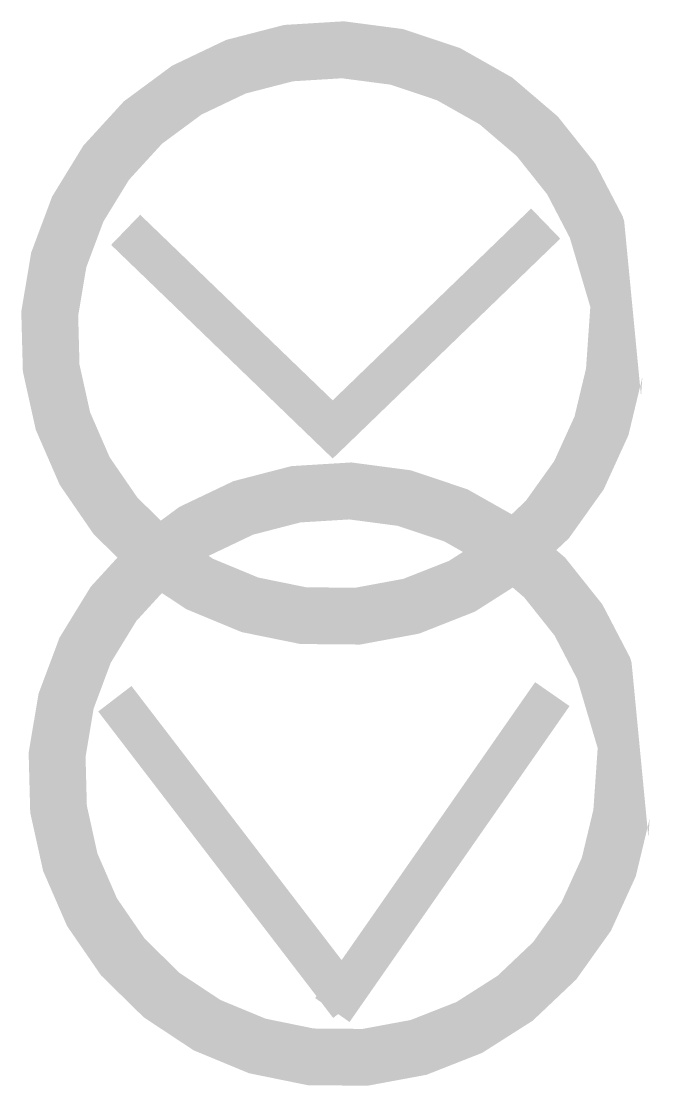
# Model space of a CAD drawing. Extents: x 2291.907 to 2292.118, y 1139.332 to 1139.688.
import ezdxf

# ---------------------------------------------------------------- set-up
doc = ezdxf.new("R2010")
doc.units = 0

msp = doc.modelspace()

# ---------------------------------------------------------------- linework, layer by layer
at = {"color": 0, "linetype": 'Continuous', "lineweight": -2}
msp.add_lwpolyline([(2292.10564, 1139.58378, 0.012, 0.012, 0), (2292.1039, 1139.60187, 0.01897, 0.01897, 0), (2292.09874, 1139.6193, 0.01897, 0.01897, 0), (2292.09034, 1139.63543, 0.01897, 0.01897, 0), (2292.07902, 1139.64966, 0.01897, 0.01897, 0), (2292.0652, 1139.66147, 0.01897, 0.01897, 0), (2292.04938, 1139.67042, 0.01897, 0.01897, 0), (2292.03213, 1139.67619, 0.01897, 0.01897, 0), (2292.01411, 1139.67856, 0.01897, 0.01897, 0), (2291.99596, 1139.67745, 0.01897, 0.01897, 0), (2291.97836, 1139.6729, 0.01897, 0.01897, 0), (2291.96195, 1139.66507, 0.01897, 0.01897, 0), (2291.94733, 1139.65426, 0.01897, 0.01897, 0), (2291.93505, 1139.64085, 0.01897, 0.01897, 0), (2291.92555, 1139.62535, 0.01897, 0.01897, 0), (2291.91919, 1139.60832, 0.01897, 0.01897, 0), (2291.91618, 1139.59039, 0.01897, 0.01897, 0), (2291.91666, 1139.57222, 0.01897, 0.01897, 0), (2291.9206, 1139.55447, 0.01897, 0.01897, 0), (2291.92785, 1139.53779, 0.01897, 0.01897, 0), (2291.93814, 1139.52281, 0.01897, 0.01897, 0), (2291.95111, 1139.51007, 0.01897, 0.01897, 0), (2291.96627, 1139.50003, 0.01897, 0.01897, 0), (2291.98307, 1139.49307, 0.01897, 0.01897, 0), (2292.00088, 1139.48945, 0.01897, 0.01897, 0), (2292.01906, 1139.48929, 0.01897, 0.01897, 0), (2292.03694, 1139.4926, 0.01897, 0.01897, 0), (2292.05386, 1139.49927, 0.01897, 0.01897, 0), (2292.06919, 1139.50904, 0.01897, 0.01897, 0), (2292.08238, 1139.52155, 0.01897, 0.01897, 0), (2292.09294, 1139.53635, 0.01897, 0.01897, 0), (2292.10048, 1139.5529, 0.01897, 0.01897, 0), (2292.10472, 1139.57058, 0.01897, 0.01897, 0)], format="xyseb", close=True, dxfattribs=at)
for points in [[(2291.94154, 1139.61839, 0.014, 0.014, 0), (2292.01555, 1139.54701, 0.01897, 0.01897, 0)], [(2292.00659, 1139.5477, 0.014, 0.014, 0), (2292.08184, 1139.62048, 0.01897, 0.01897, 0)], [(2291.93793, 1139.46168, 0.014, 0.014, 0), (2292.01641, 1139.35927, 0.01897, 0.01897, 0)], [(2292.01058, 1139.35765, 0.014, 0.014, 0), (2292.08406, 1139.46323, 0.01897, 0.01897, 0)]]:
    msp.add_lwpolyline(points, format="xyseb", dxfattribs=at)
at = {"color": 0, "lineweight": -2}
msp.add_lwpolyline([(2292.1081, 1139.43634, 0.012, 0.012, 0), (2292.10636, 1139.45444, 0.01897, 0.01897, 0), (2292.10119, 1139.47187, 0.01897, 0.01897, 0), (2292.0928, 1139.48799, 0.01897, 0.01897, 0), (2292.08148, 1139.50222, 0.01897, 0.01897, 0), (2292.06766, 1139.51403, 0.01897, 0.01897, 0), (2292.05183, 1139.52298, 0.01897, 0.01897, 0), (2292.03459, 1139.52875, 0.01897, 0.01897, 0), (2292.01657, 1139.53113, 0.01897, 0.01897, 0), (2291.99842, 1139.53002, 0.01897, 0.01897, 0), (2291.98082, 1139.52546, 0.01897, 0.01897, 0), (2291.96441, 1139.51764, 0.01897, 0.01897, 0), (2291.94979, 1139.50682, 0.01897, 0.01897, 0), (2291.93751, 1139.49342, 0.01897, 0.01897, 0), (2291.92801, 1139.47792, 0.01897, 0.01897, 0), (2291.92164, 1139.46089, 0.01897, 0.01897, 0), (2291.91864, 1139.44295, 0.01897, 0.01897, 0), (2291.91912, 1139.42478, 0.01897, 0.01897, 0), (2291.92305, 1139.40703, 0.01897, 0.01897, 0), (2291.9303, 1139.39036, 0.01897, 0.01897, 0), (2291.9406, 1139.37537, 0.01897, 0.01897, 0), (2291.95357, 1139.36263, 0.01897, 0.01897, 0), (2291.96873, 1139.3526, 0.01897, 0.01897, 0), (2291.98553, 1139.34564, 0.01897, 0.01897, 0), (2292.00334, 1139.34201, 0.01897, 0.01897, 0), (2292.02152, 1139.34185, 0.01897, 0.01897, 0), (2292.0394, 1139.34517, 0.01897, 0.01897, 0), (2292.05631, 1139.35183, 0.01897, 0.01897, 0), (2292.07165, 1139.3616, 0.01897, 0.01897, 0), (2292.08484, 1139.37411, 0.01897, 0.01897, 0), (2292.09539, 1139.38892, 0.01897, 0.01897, 0), (2292.10293, 1139.40546, 0.01897, 0.01897, 0), (2292.10718, 1139.42314, 0.01897, 0.01897, 0)], format="xyseb", close=True, dxfattribs=at)

doc.saveas('drawing.dxf')
